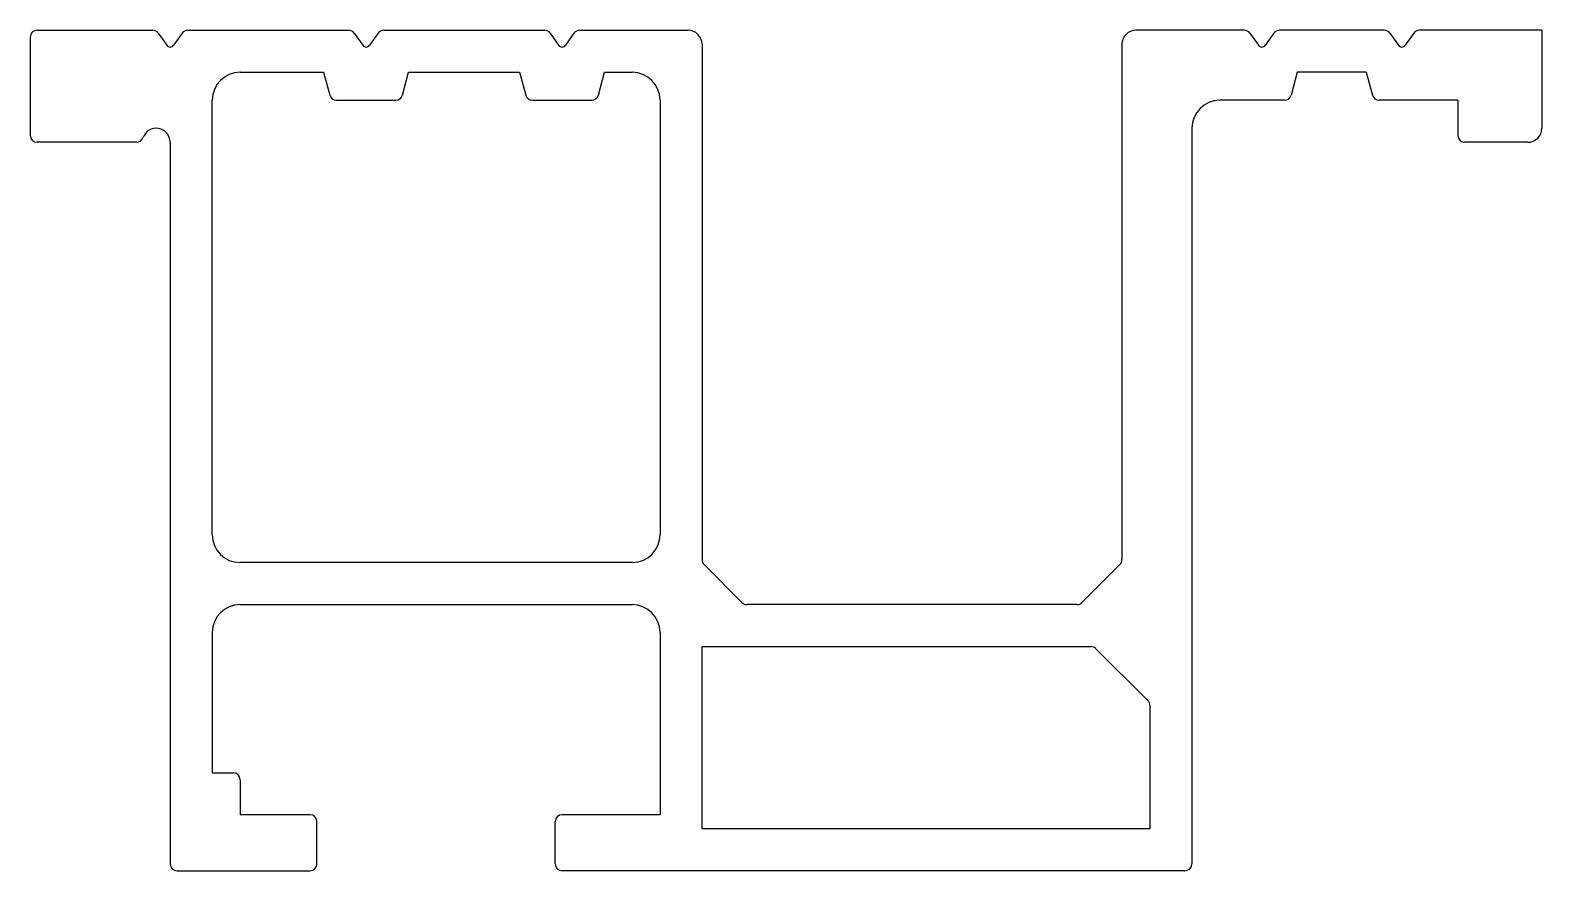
# Model space of a CAD drawing. Extents: x 2284.6 to 2338.6, y 1604.1 to 1634.1.
import ezdxf

# ---------------------------------------------------------------- set-up
doc = ezdxf.new("R2010")
doc.units = 0
doc.layers.get('0').update_dxf_attribs({"linetype": 'CONTINUOUS'})

msp = doc.modelspace()

# ---------------------------------------------------------------- linework, layer by layer
for p, q in [((2284.85, 1634.11), (2288.97, 1634.11)), ((2290.229, 1634.11), (2295.97, 1634.11)), ((2297.229, 1634.11), (2302.97, 1634.11)), ((2304.229, 1634.11), (2308.1, 1634.11)), ((2327.97, 1634.11), (2324.1, 1634.11)), ((2332.97, 1634.11), (2329.229, 1634.11)), ((2338.6, 1634.11), (2334.229, 1634.11)), ((2338.6, 1634.11), (2338.6, 1630.61)), ((2284.6, 1633.86), (2284.6, 1630.36)), ((2289.174, 1634.003), (2289.477, 1633.573)), ((2290.025, 1634.003), (2289.722, 1633.573)), ((2296.174, 1634.003), (2296.477, 1633.573)), ((2297.025, 1634.003), (2296.722, 1633.573)), ((2303.174, 1634.003), (2303.477, 1633.573)), ((2304.025, 1634.003), (2303.722, 1633.573)), ((2308.6, 1633.61), (2308.6, 1615.213)), ((2323.6, 1633.61), (2323.6, 1615.213)), ((2328.174, 1634.003), (2328.477, 1633.573)), ((2329.025, 1634.003), (2328.722, 1633.573)), ((2333.174, 1634.003), (2333.477, 1633.573)), ((2334.025, 1634.003), (2333.722, 1633.573)), ((2292.1, 1632.61), (2295.082, 1632.61)), ((2295.082, 1632.61), (2295.3, 1631.795)), ((2297.899, 1631.795), (2298.117, 1632.61)), ((2298.117, 1632.61), (2302.082, 1632.61)), ((2302.082, 1632.61), (2302.3, 1631.795)), ((2304.899, 1631.795), (2305.117, 1632.61)), ((2305.117, 1632.61), (2306.1, 1632.61)), ((2329.867, 1632.61), (2329.649, 1631.795)), ((2332.332, 1632.61), (2329.867, 1632.61)), ((2332.332, 1632.61), (2332.55, 1631.795)), ((2291.1, 1616.11), (2291.1, 1631.61)), ((2295.541, 1631.61), (2297.658, 1631.61)), ((2302.541, 1631.61), (2304.658, 1631.61)), ((2307.1, 1631.61), (2307.1, 1616.11)), ((2329.408, 1631.61), (2327.1, 1631.61)), ((2335.6, 1631.61), (2332.791, 1631.61)), ((2335.6, 1631.61), (2335.6, 1630.36)), ((2326.1, 1630.61), (2326.1, 1604.36)), ((2288.392, 1630.11), (2284.85, 1630.11)), ((2289.6, 1630.11), (2289.6, 1604.36)), ((2338.1, 1630.11), (2335.85, 1630.11)), ((2306.1, 1615.11), (2292.1, 1615.11)), ((2308.673, 1615.036), (2310.026, 1613.683)), ((2322.173, 1613.683), (2323.526, 1615.036)), ((2292.1, 1613.61), (2306.1, 1613.61)), ((2321.996, 1613.61), (2310.203, 1613.61)), ((2291.1, 1612.61), (2291.1, 1607.61)), ((2307.1, 1612.61), (2307.1, 1606.11)), ((2308.6, 1605.61), (2308.6, 1612.11)), ((2308.6, 1612.11), (2322.496, 1612.11)), ((2322.673, 1612.036), (2324.526, 1610.183)), ((2324.6, 1610.006), (2324.6, 1605.61)), ((2291.1, 1607.61), (2291.85, 1607.61)), ((2292.1, 1607.36), (2292.1, 1606.11)), ((2294.594, 1606.11), (2292.1, 1606.11)), ((2307.1, 1606.11), (2303.606, 1606.11)), ((2294.844, 1604.36), (2294.844, 1605.86)), ((2303.356, 1604.36), (2303.356, 1605.86)), ((2324.6, 1605.61), (2308.6, 1605.61)), ((2289.85, 1604.11), (2294.594, 1604.11)), ((2325.85, 1604.11), (2303.606, 1604.11))]:
    msp.add_line(p, q)
for centre, radius, start, end in [((2284.85, 1633.86), 0.25, 90, 180), ((2288.97, 1633.86), 0.25, 35.1282, 90), ((2290.229, 1633.86), 0.25, 90, 144.8718), ((2295.97, 1633.86), 0.25, 35.1282, 90), ((2297.229, 1633.86), 0.25, 90, 144.8718), ((2302.97, 1633.86), 0.25, 35.1282, 90), ((2304.229, 1633.86), 0.25, 90, 144.8718), ((2308.1, 1633.61), 0.5, 0, 90), ((2324.1, 1633.61), 0.5, 90, 180), ((2327.97, 1633.86), 0.25, 35.1282, 90), ((2329.229, 1633.86), 0.25, 90, 144.8718), ((2332.97, 1633.86), 0.25, 35.1282, 90), ((2334.229, 1633.86), 0.25, 90, 144.8718), ((2289.6, 1633.66), 0.15, 215.1282, 324.8718), ((2296.6, 1633.66), 0.15, 215.1282, 324.8718), ((2303.6, 1633.66), 0.15, 215.1282, 324.8718), ((2328.6, 1633.66), 0.15, 215.1282, 324.8718), ((2333.6, 1633.66), 0.15, 215.1282, 324.8718), ((2292.1, 1631.61), 1, 90, 180), ((2306.1, 1631.61), 1, 0, 90), ((2295.541, 1631.86), 0.25, 195, 270), ((2297.658, 1631.86), 0.25, 270, 345), ((2302.541, 1631.86), 0.25, 195, 270), ((2304.658, 1631.86), 0.25, 270, 345), ((2327.1, 1630.61), 1, 90, 180), ((2329.408, 1631.86), 0.25, 270, 345), ((2332.791, 1631.86), 0.25, 195, 270), ((2284.85, 1630.36), 0.25, 180, 270), ((2288.392, 1630.36), 0.25, 270, 340.5288), ((2289.1, 1630.11), 0.5, 0, 160.5288), ((2335.85, 1630.36), 0.25, 180, 270), ((2338.1, 1630.61), 0.5, 270, 360), ((2292.1, 1616.11), 1, 180, 270), ((2306.1, 1616.11), 1, 270, 0), ((2308.85, 1615.213), 0.25, 180, 225), ((2323.35, 1615.213), 0.25, 315, 360), ((2292.1, 1612.61), 1, 90, 180), ((2306.1, 1612.61), 1, 0, 90), ((2310.203, 1613.86), 0.25, 225, 270), ((2321.996, 1613.86), 0.25, 270, 315), ((2322.496, 1611.86), 0.25, 45, 90), ((2324.35, 1610.006), 0.25, 0, 45), ((2291.85, 1607.36), 0.25, 0, 90), ((2294.594, 1605.86), 0.25, 0, 90), ((2303.606, 1605.86), 0.25, 90, 180), ((2289.85, 1604.36), 0.25, 180, 270), ((2294.594, 1604.36), 0.25, 270, 0), ((2303.606, 1604.36), 0.25, 180, 270), ((2325.85, 1604.36), 0.25, 270, 0)]:
    msp.add_arc(centre, radius, start, end)

doc.saveas('drawing.dxf')
